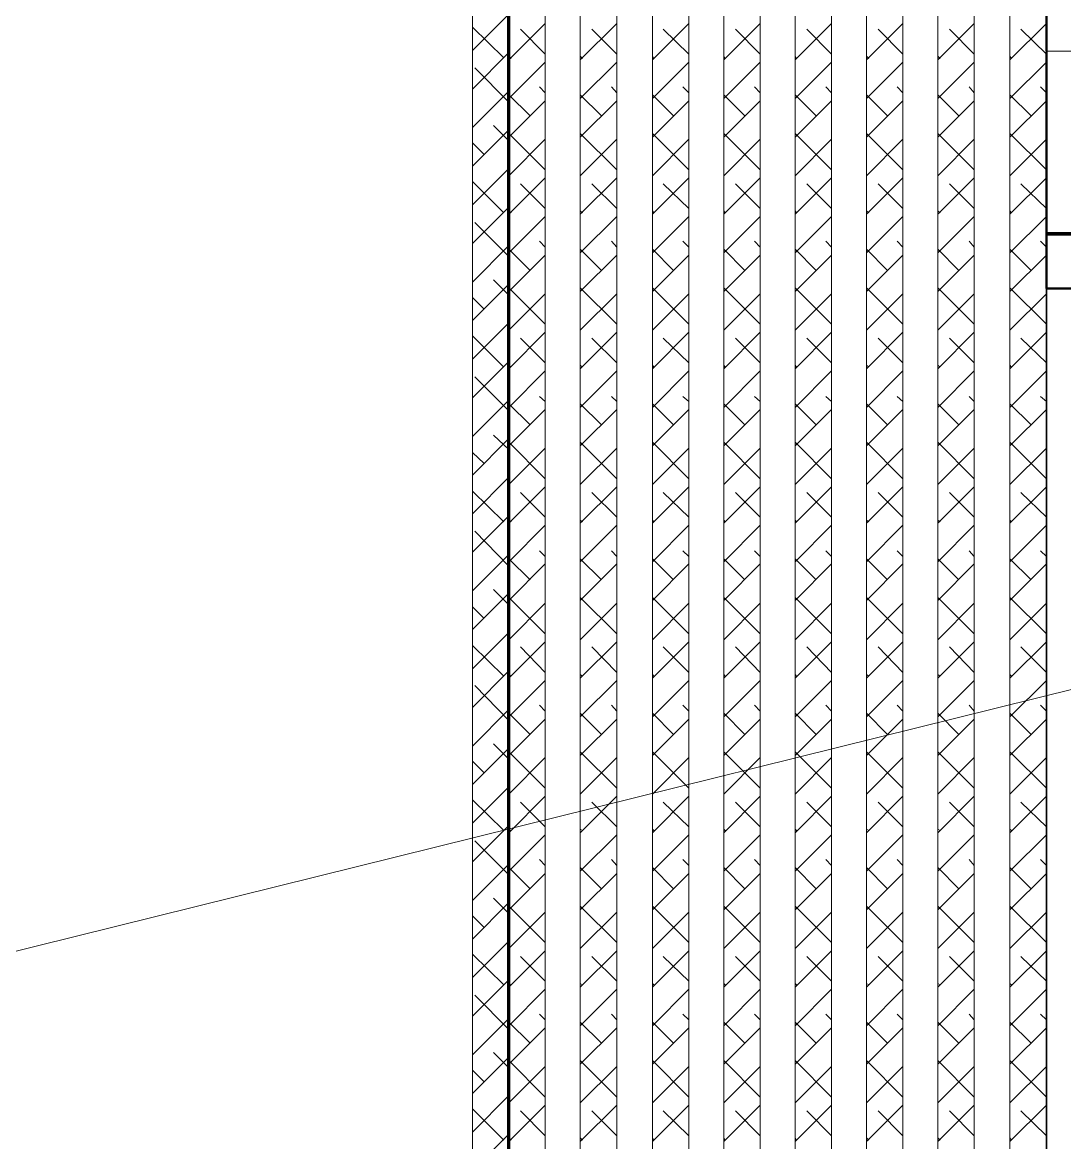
# Model space of a CAD drawing. Header units: inches. Extents: x 5 to 516, y -193 to 129.
# Drawn here: x 24.41 to 29.18, y -60.11 to -54.98 of the extents above; entities that cross this region are included whole.
import ezdxf

# ---------------------------------------------------------------- set-up
doc = ezdxf.new("R2010")
doc.units = ezdxf.units.IN
doc.header["$MEASUREMENT"] = 0
doc.layers.add('PDF4_Geometry', color=7, linetype='Continuous')

msp = doc.modelspace()

# ---------------------------------------------------------------- linework, layer by layer
at = {"layer": 'PDF4_Geometry', "lineweight": 70}
msp.add_lwpolyline([(26.6387467, -65.2863152), (26.6387467, -46.9696464)], dxfattribs=at)
at = {"layer": 'PDF4_Geometry', "lineweight": 15}
for points in [[(26.47208, -61.7863149), (26.47208, -47.0329805), (26.6387467, -47.0329805), (26.6387467, -61.7863149)], [(75.4320855, -55.1163179), (29.0987485, -55.1163179)], [(29.4220856, -57.9863132), (22.4554183, -59.7129801), (21.3587517, -59.7129801)]]:
    msp.add_lwpolyline(points, dxfattribs=at)
for points in [[(26.6387467, -64.7863186), (26.6387467, -47.0329839), (26.8054133, -47.0329839), (26.8054133, -64.7863186)], [(26.9654204, -64.7863186), (26.9654204, -47.0329839), (27.1320871, -47.0329839), (27.1320871, -64.7863186)], [(27.2954172, -64.7863186), (27.2954172, -47.0329839), (27.4620839, -47.0329839), (27.4620839, -64.7863186)], [(27.6220774, -64.7863186), (27.6220774, -47.0329839), (27.788744, -47.0329839), (27.788744, -64.7863186)], [(27.9487511, -64.7863186), (27.9487511, -47.0329839), (28.1154178, -47.0329839), (28.1154178, -64.7863186)], [(28.2754113, -64.7863186), (28.2754113, -47.0329839), (28.442078, -47.0329839), (28.442078, -64.7863186)], [(28.602085, -64.7863186), (28.602085, -47.0329839), (28.7687517, -47.0329839), (28.7687517, -64.7863186)], [(28.9320818, -64.7863186), (28.9320818, -47.0329839), (29.0987485, -47.0329839), (29.0987485, -64.7863186)]]:
    msp.add_lwpolyline(points, close=True, dxfattribs=at)
at = {"layer": 'PDF4_Geometry', "color": 8, "lineweight": 15, "true_color": 0x808080}
for points in [[(26.47208, -55.1129813), (26.6387467, -54.9463146)], [(26.6154177, -55.1463133), (26.4720843, -55.0063133)], [(26.6387467, -55.1563163), (26.8054133, -54.9896496)], [(26.9654204, -55.1563163), (27.1320871, -54.9896496)], [(27.2954172, -55.1563163), (27.4620839, -54.9896496)], [(27.6220774, -55.1563163), (27.788744, -54.9896496)], [(27.9487511, -55.1563163), (28.1154178, -54.9896496)], [(28.2754113, -55.1563163), (28.442078, -54.9896496)], [(28.602085, -55.1563163), (28.7687517, -54.9896496)], [(28.9320818, -55.1563163), (29.0987485, -54.9896496)], [(26.8054133, -55.1296507), (26.69208, -55.0163174)], [(27.1320871, -55.1296507), (27.0187537, -55.0163174)], [(27.4620839, -55.1296507), (27.3454172, -55.0163174)], [(27.788744, -55.1296507), (27.6754107, -55.0163174)], [(28.1154178, -55.1296507), (28.0020844, -55.0163174)], [(28.442078, -55.1296507), (28.3287446, -55.0163174)], [(28.7687517, -55.1296507), (28.6554184, -55.0163174)], [(29.0987485, -55.1296507), (28.9820818, -55.0163174)], [(26.47208, -55.2896442), (26.6387467, -55.1229775)], [(26.6487564, -55.1496499), (26.6387564, -55.1396499)], [(26.9754166, -55.1496499), (26.9654166, -55.1396499)], [(27.3020768, -55.1496499), (27.2954101, -55.1396499)], [(27.6287505, -55.1496499), (27.6220839, -55.1396499)], [(27.9554107, -55.1496499), (27.9487441, -55.1396499)], [(28.2854211, -55.1496499), (28.2754211, -55.1396499)], [(28.6120812, -55.1496499), (28.6020812, -55.1396499)], [(28.938755, -55.1496499), (28.9320883, -55.1396499)], [(26.6387467, -55.3496485), (26.48208, -55.1929819)], [(26.6387467, -55.3329792), (26.8054133, -55.1663125)], [(26.9654204, -55.3329792), (27.1320871, -55.1663125)], [(27.2954172, -55.3329792), (27.4620839, -55.1663125)], [(27.6220774, -55.3329792), (27.788744, -55.1663125)], [(27.9487511, -55.3329792), (28.1154178, -55.1663125)], [(28.2754113, -55.3329792), (28.442078, -55.1663125)], [(28.602085, -55.3329792), (28.7687517, -55.1663125)], [(28.9320818, -55.3329792), (29.0987485, -55.1663125)], [(26.47208, -55.4663139), (26.6387467, -55.2996472)], [(26.7354128, -55.4129827), (26.6387461, -55.316316)], [(26.8054133, -55.3063136), (26.7787467, -55.2796469)], [(27.0620865, -55.4129827), (26.9654199, -55.316316)], [(27.1320871, -55.3063136), (27.1087538, -55.2796469)], [(27.3920833, -55.4129827), (27.2954166, -55.316316)], [(27.4620839, -55.3063136), (27.4354172, -55.2796469)], [(27.7187435, -55.4129827), (27.6220768, -55.316316)], [(27.788744, -55.3063136), (27.7620774, -55.2796469)], [(28.0454172, -55.4129827), (27.9487506, -55.316316)], [(28.1154178, -55.3063136), (28.0887511, -55.2796469)], [(28.3720774, -55.4129827), (28.2754107, -55.316316)], [(28.442078, -55.3063136), (28.4154113, -55.2796469)], [(28.6987512, -55.4129827), (28.6020845, -55.316316)], [(28.7687517, -55.3063136), (28.7454184, -55.2796469)], [(29.0287479, -55.4129827), (28.9320813, -55.316316)], [(29.0987485, -55.3063136), (29.0720818, -55.2796469)], [(26.6387467, -55.5096488), (26.8054133, -55.3429821)], [(26.9654204, -55.5096488), (27.1320871, -55.3429821)], [(27.2954172, -55.5096488), (27.4620839, -55.3429821)], [(27.6220774, -55.5096488), (27.788744, -55.3429821)], [(27.9487511, -55.5096488), (28.1154178, -55.3429821)], [(28.2754113, -55.5096488), (28.442078, -55.3429821)], [(28.602085, -55.5096488), (28.7687517, -55.3429821)], [(28.9320818, -55.5096488), (29.0987485, -55.3429821)], [(26.6387467, -55.5263114), (26.5687467, -55.4563114)], [(26.47208, -55.6429835), (26.6387467, -55.4763168)], [(26.8054133, -55.6596461), (26.6387467, -55.4929794)], [(26.6387467, -55.6863185), (26.8054133, -55.5196518)], [(27.1320871, -55.6596461), (26.9654204, -55.4929794)], [(26.9654204, -55.6863185), (27.1320871, -55.5196518)], [(27.4620839, -55.6596461), (27.2954172, -55.4929794)], [(27.2954172, -55.6863185), (27.4620839, -55.5196518)], [(27.788744, -55.6596461), (27.6220774, -55.4929794)], [(27.6220774, -55.6863185), (27.788744, -55.5196518)], [(28.1154178, -55.6596461), (27.9487511, -55.4929794)], [(27.9487511, -55.6863185), (28.1154178, -55.5196518)], [(28.442078, -55.6596461), (28.2754113, -55.4929794)], [(28.2754113, -55.6863185), (28.442078, -55.5196518)], [(28.7687517, -55.6596461), (28.602085, -55.4929794)], [(28.602085, -55.6863185), (28.7687517, -55.5196518)], [(29.0987485, -55.6596461), (28.9320818, -55.4929794)], [(28.9320818, -55.6863185), (29.0987485, -55.5196518)], [(26.5254111, -55.5896456), (26.4720778, -55.5363122)], [(26.47208, -55.8196464), (26.6387467, -55.6529797)], [(26.6154177, -55.856315), (26.4720843, -55.7129816)], [(26.6387467, -55.8629814), (26.8054133, -55.6963147)], [(26.8054133, -55.8363158), (26.69208, -55.7229824)], [(26.9654204, -55.8629814), (27.1320871, -55.6963147)], [(27.1320871, -55.8363158), (27.0187537, -55.7229824)], [(27.2954172, -55.8629814), (27.4620839, -55.6963147)], [(27.4620839, -55.8363158), (27.3454172, -55.7229824)], [(27.6220774, -55.8629814), (27.788744, -55.6963147)], [(27.788744, -55.8363158), (27.6754107, -55.7229824)], [(27.9487511, -55.8629814), (28.1154178, -55.6963147)], [(28.1154178, -55.8363158), (28.0020844, -55.7229824)], [(28.2754113, -55.8629814), (28.442078, -55.6963147)], [(28.442078, -55.8363158), (28.3287446, -55.7229824)], [(28.602085, -55.8629814), (28.7687517, -55.6963147)], [(28.7687517, -55.8363158), (28.6554184, -55.7229824)], [(28.9320818, -55.8629814), (29.0987485, -55.6963147)], [(29.0987485, -55.8363158), (28.9820818, -55.7229824)], [(26.47208, -55.9963161), (26.6387467, -55.8296494)], [(26.6387467, -56.0396443), (26.8054133, -55.8729776)], [(26.6487564, -55.856315), (26.6387564, -55.846315)], [(26.9754166, -55.856315), (26.9654166, -55.846315)], [(26.9654204, -56.0396443), (27.1320871, -55.8729776)], [(27.3020768, -55.856315), (27.2954101, -55.846315)], [(27.2954172, -56.0396443), (27.4620839, -55.8729776)], [(27.6220774, -56.0396443), (27.788744, -55.8729776)], [(27.6287505, -55.856315), (27.6220839, -55.846315)], [(27.9554107, -55.856315), (27.9487441, -55.846315)], [(27.9487511, -56.0396443), (28.1154178, -55.8729776)], [(28.2754113, -56.0396443), (28.442078, -55.8729776)], [(28.2854211, -55.856315), (28.2754211, -55.846315)], [(28.6120812, -55.856315), (28.6020812, -55.846315)], [(28.602085, -56.0396443), (28.7687517, -55.8729776)], [(28.9320818, -56.0396443), (29.0987485, -55.8729776)], [(28.938755, -55.856315), (28.9320883, -55.846315)], [(26.6387467, -56.0563136), (26.48208, -55.899647)], [(26.47208, -56.172979), (26.6387467, -56.0063123)], [(26.7354128, -56.1196478), (26.6387461, -56.0229811)], [(26.8054133, -56.0129787), (26.7787467, -55.986312)], [(27.0620865, -56.1196478), (26.9654199, -56.0229811)], [(27.1320871, -56.0129787), (27.1087538, -55.986312)], [(27.3920833, -56.1196478), (27.2954166, -56.0229811)], [(27.4620839, -56.0129787), (27.4354172, -55.986312)], [(27.7187435, -56.1196478), (27.6220768, -56.0229811)], [(27.788744, -56.0129787), (27.7620774, -55.986312)], [(28.0454172, -56.1196478), (27.9487506, -56.0229811)], [(28.1154178, -56.0129787), (28.0887511, -55.986312)], [(28.3720774, -56.1196478), (28.2754107, -56.0229811)], [(28.442078, -56.0129787), (28.4154113, -55.986312)], [(28.6987512, -56.1196478), (28.6020845, -56.0229811)], [(28.7687517, -56.0129787), (28.7454184, -55.986312)], [(29.0287479, -56.1196478), (28.9320813, -56.0229811)], [(29.0987485, -56.0129787), (29.0720818, -55.986312)], [(26.6387467, -56.2163139), (26.8054133, -56.0496472)], [(26.9654204, -56.2163139), (27.1320871, -56.0496472)], [(27.2954172, -56.2163139), (27.4620839, -56.0496472)], [(27.6220774, -56.2163139), (27.788744, -56.0496472)], [(27.9487511, -56.2163139), (28.1154178, -56.0496472)], [(28.2754113, -56.2163139), (28.442078, -56.0496472)], [(28.602085, -56.2163139), (28.7687517, -56.0496472)], [(28.9320818, -56.2163139), (29.0987485, -56.0496472)], [(26.47208, -56.3496486), (26.6387467, -56.1829819)], [(26.6387467, -56.2329833), (26.5687467, -56.1629833)], [(26.8054133, -56.366318), (26.6387467, -56.1996513)], [(26.6387467, -56.3929836), (26.8054133, -56.2263169)], [(27.1320871, -56.366318), (26.9654204, -56.1996513)], [(26.9654204, -56.3929836), (27.1320871, -56.2263169)], [(27.4620839, -56.366318), (27.2954172, -56.1996513)], [(27.2954172, -56.3929836), (27.4620839, -56.2263169)], [(27.788744, -56.366318), (27.6220774, -56.1996513)], [(27.6220774, -56.3929836), (27.788744, -56.2263169)], [(28.1154178, -56.366318), (27.9487511, -56.1996513)], [(27.9487511, -56.3929836), (28.1154178, -56.2263169)], [(28.442078, -56.366318), (28.2754113, -56.1996513)], [(28.2754113, -56.3929836), (28.442078, -56.2263169)], [(28.7687517, -56.366318), (28.602085, -56.1996513)], [(28.602085, -56.3929836), (28.7687517, -56.2263169)], [(29.0987485, -56.366318), (28.9320818, -56.1996513)], [(28.9320818, -56.3929836), (29.0987485, -56.2263169)], [(26.5254111, -56.2963175), (26.4720778, -56.2429841)], [(26.47208, -56.5263115), (26.6387467, -56.3596448)], [(26.6154177, -56.5629801), (26.4720843, -56.4196467)], [(26.6387467, -56.5696465), (26.8054133, -56.4029798)], [(26.8054133, -56.5429809), (26.69208, -56.4296475)], [(26.9654204, -56.5696465), (27.1320871, -56.4029798)], [(27.1320871, -56.5429809), (27.0187537, -56.4296475)], [(27.2954172, -56.5696465), (27.4620839, -56.4029798)], [(27.4620839, -56.5429809), (27.3454172, -56.4296475)], [(27.6220774, -56.5696465), (27.788744, -56.4029798)], [(27.788744, -56.5429809), (27.6754107, -56.4296475)], [(27.9487511, -56.5696465), (28.1154178, -56.4029798)], [(28.1154178, -56.5429809), (28.0020844, -56.4296475)], [(28.2754113, -56.5696465), (28.442078, -56.4029798)], [(28.442078, -56.5429809), (28.3287446, -56.4296475)], [(28.602085, -56.5696465), (28.7687517, -56.4029798)], [(28.7687517, -56.5429809), (28.6554184, -56.4296475)], [(28.9320818, -56.5696465), (29.0987485, -56.4029798)], [(29.0987485, -56.5429809), (28.9820818, -56.4296475)], [(26.47208, -56.7029812), (26.6387467, -56.5363145)], [(26.6387467, -56.7463161), (26.8054133, -56.5796495)], [(26.6487564, -56.5629801), (26.6387564, -56.5529801)], [(26.9754166, -56.5629801), (26.9654166, -56.5529801)], [(26.9654204, -56.7463161), (27.1320871, -56.5796495)], [(27.3020768, -56.5629801), (27.2954101, -56.5529801)], [(27.2954172, -56.7463161), (27.4620839, -56.5796495)], [(27.6220774, -56.7463161), (27.788744, -56.5796495)], [(27.6287505, -56.5629801), (27.6220839, -56.5529801)], [(27.9554107, -56.5629801), (27.9487441, -56.5529801)], [(27.9487511, -56.7463161), (28.1154178, -56.5796495)], [(28.2754113, -56.7463161), (28.442078, -56.5796495)], [(28.2854211, -56.5629801), (28.2754211, -56.5529801)], [(28.6120812, -56.5629801), (28.6020812, -56.5529801)], [(28.602085, -56.7463161), (28.7687517, -56.5796495)], [(28.9320818, -56.7463161), (29.0987485, -56.5796495)], [(28.938755, -56.5629801), (28.9320883, -56.5529801)], [(26.6387467, -56.7629787), (26.48208, -56.6063121)], [(26.8054133, -56.7196505), (26.7787467, -56.6963172)], [(27.1320871, -56.7196505), (27.1087538, -56.6963172)], [(27.4620839, -56.7196505), (27.4354172, -56.6963172)], [(27.788744, -56.7196505), (27.7620774, -56.6963172)], [(28.1154178, -56.7196505), (28.0887511, -56.6963172)], [(28.442078, -56.7196505), (28.4154113, -56.6963172)], [(28.7687517, -56.7196505), (28.7454184, -56.6963172)], [(29.0987485, -56.7196505), (29.0720818, -56.6963172)], [(26.47208, -56.8796508), (26.6387467, -56.7129842)], [(26.7354128, -56.8263129), (26.6387461, -56.7296462)], [(27.0620865, -56.8263129), (26.9654199, -56.7296462)], [(27.3920833, -56.8263129), (27.2954166, -56.7296462)], [(27.7187435, -56.8263129), (27.6220768, -56.7296462)], [(28.0454172, -56.8263129), (27.9487506, -56.7296462)], [(28.3720774, -56.8263129), (28.2754107, -56.7296462)], [(28.6987512, -56.8263129), (28.6020845, -56.7296462)], [(29.0287479, -56.8263129), (28.9320813, -56.7296462)], [(26.6387467, -56.922979), (26.8054133, -56.7563123)], [(26.9654204, -56.922979), (27.1320871, -56.7563123)], [(27.2954172, -56.922979), (27.4620839, -56.7563123)], [(27.6220774, -56.922979), (27.788744, -56.7563123)], [(27.9487511, -56.922979), (28.1154178, -56.7563123)], [(28.2754113, -56.922979), (28.442078, -56.7563123)], [(28.602085, -56.922979), (28.7687517, -56.7563123)], [(28.9320818, -56.922979), (29.0987485, -56.7563123)], [(26.47208, -57.0563137), (26.6387467, -56.889647)], [(26.6387467, -56.9396484), (26.5687467, -56.8729817)], [(26.5254111, -57.0029825), (26.4720778, -56.9529825)], [(26.8054133, -57.0729831), (26.6387467, -56.9063164)], [(26.6387467, -57.0996487), (26.8054133, -56.932982)], [(27.1320871, -57.0729831), (26.9654204, -56.9063164)], [(26.9654204, -57.0996487), (27.1320871, -56.932982)], [(27.4620839, -57.0729831), (27.2954172, -56.9063164)], [(27.2954172, -57.0996487), (27.4620839, -56.932982)], [(27.788744, -57.0729831), (27.6220774, -56.9063164)], [(27.6220774, -57.0996487), (27.788744, -56.932982)], [(28.1154178, -57.0729831), (27.9487511, -56.9063164)], [(27.9487511, -57.0996487), (28.1154178, -56.932982)], [(28.442078, -57.0729831), (28.2754113, -56.9063164)], [(28.2754113, -57.0996487), (28.442078, -56.932982)], [(28.7687517, -57.0729831), (28.602085, -56.9063164)], [(28.602085, -57.0996487), (28.7687517, -56.932982)], [(29.0987485, -57.0729831), (28.9320818, -56.9063164)], [(28.9320818, -57.0996487), (29.0987485, -56.932982)], [(26.47208, -57.2329834), (26.6387467, -57.0663167)], [(26.6387467, -57.2763116), (26.8054133, -57.1096449)], [(26.9654204, -57.2763116), (27.1320871, -57.1096449)], [(27.2954172, -57.2763116), (27.4620839, -57.1096449)], [(27.6220774, -57.2763116), (27.788744, -57.1096449)], [(27.9487511, -57.2763116), (28.1154178, -57.1096449)], [(28.2754113, -57.2763116), (28.442078, -57.1096449)], [(28.602085, -57.2763116), (28.7687517, -57.1096449)], [(28.9320818, -57.2763116), (29.0987485, -57.1096449)], [(26.6154177, -57.269652), (26.4720843, -57.1296519)], [(26.8054133, -57.249646), (26.69208, -57.1363126)], [(27.1320871, -57.249646), (27.0187537, -57.1363126)], [(27.4620839, -57.249646), (27.3454172, -57.1363126)], [(27.788744, -57.249646), (27.6754107, -57.1363126)], [(28.1154178, -57.249646), (28.0020844, -57.1363126)], [(28.442078, -57.249646), (28.3287446, -57.1363126)], [(28.7687517, -57.249646), (28.6554184, -57.1363126)], [(29.0987485, -57.249646), (28.9820818, -57.1363126)], [(26.47208, -57.4096463), (26.6387467, -57.2429796)], [(26.6487564, -57.269652), (26.6387564, -57.2629853)], [(26.9754166, -57.269652), (26.9654166, -57.2629853)], [(27.3020768, -57.269652), (27.2954101, -57.2629853)], [(27.6287505, -57.269652), (27.6220839, -57.2629853)], [(27.9554107, -57.269652), (27.9487441, -57.2629853)], [(28.2854211, -57.269652), (28.2754211, -57.2629853)], [(28.6120812, -57.269652), (28.6020812, -57.2629853)], [(28.938755, -57.269652), (28.9320883, -57.2629853)], [(26.6387467, -57.4729804), (26.48208, -57.3129804)], [(26.6387467, -57.4529812), (26.8054133, -57.2863145)], [(26.9654204, -57.4529812), (27.1320871, -57.2863145)], [(27.2954172, -57.4529812), (27.4620839, -57.2863145)], [(27.6220774, -57.4529812), (27.788744, -57.2863145)], [(27.9487511, -57.4529812), (28.1154178, -57.2863145)], [(28.2754113, -57.4529812), (28.442078, -57.2863145)], [(28.602085, -57.4529812), (28.7687517, -57.2863145)], [(28.9320818, -57.4529812), (29.0987485, -57.2863145)], [(26.8054133, -57.4296455), (26.7787467, -57.4029788)], [(27.1320871, -57.4296455), (27.1087538, -57.4029788)], [(27.4620839, -57.4296455), (27.4354172, -57.4029788)], [(27.788744, -57.4296455), (27.7620774, -57.4029788)], [(28.1154178, -57.4296455), (28.0887511, -57.4029788)], [(28.442078, -57.4296455), (28.4154113, -57.4029788)], [(28.7687517, -57.4296455), (28.7454184, -57.4029788)], [(29.0987485, -57.4296455), (29.0720818, -57.4029788)], [(26.47208, -57.5863159), (26.6387467, -57.4196492)], [(26.7354128, -57.5363146), (26.6387461, -57.4396479)], [(26.6387467, -57.6296509), (26.8054133, -57.4629842)], [(27.0620865, -57.5363146), (26.9654199, -57.4396479)], [(26.9654204, -57.6296509), (27.1320871, -57.4629842)], [(27.3920833, -57.5363146), (27.2954166, -57.4396479)], [(27.2954172, -57.6296509), (27.4620839, -57.4629842)], [(27.7187435, -57.5363146), (27.6220768, -57.4396479)], [(27.6220774, -57.6296509), (27.788744, -57.4629842)], [(28.0454172, -57.5363146), (27.9487506, -57.4396479)], [(27.9487511, -57.6296509), (28.1154178, -57.4629842)], [(28.3720774, -57.5363146), (28.2754107, -57.4396479)], [(28.2754113, -57.6296509), (28.442078, -57.4629842)], [(28.6987512, -57.5363146), (28.6020845, -57.4396479)], [(28.602085, -57.6296509), (28.7687517, -57.4629842)], [(29.0287479, -57.5363146), (28.9320813, -57.4396479)], [(28.9320818, -57.6296509), (29.0987485, -57.4629842)], [(26.47208, -57.7629788), (26.6387467, -57.5963121)], [(26.6387467, -57.6496501), (26.5687467, -57.5796501)], [(26.8054133, -57.7829848), (26.6387467, -57.6163181)], [(27.1320871, -57.7829848), (26.9654204, -57.6163181)], [(27.4620839, -57.7829848), (27.2954172, -57.6163181)], [(27.788744, -57.7829848), (27.6220774, -57.6163181)], [(28.1154178, -57.7829848), (27.9487511, -57.6163181)], [(28.442078, -57.7829848), (28.2754113, -57.6163181)], [(28.7687517, -57.7829848), (28.602085, -57.6163181)], [(29.0987485, -57.7829848), (28.9320818, -57.6163181)], [(26.5254111, -57.7129842), (26.4720778, -57.6596509)], [(26.6387467, -57.8096504), (26.8054133, -57.6429837)], [(26.9654204, -57.8096504), (27.1320871, -57.6429837)], [(27.2954172, -57.8096504), (27.4620839, -57.6429837)], [(27.6220774, -57.8096504), (27.788744, -57.6429837)], [(27.9487511, -57.8096504), (28.1154178, -57.6429837)], [(28.2754113, -57.8096504), (28.442078, -57.6429837)], [(28.602085, -57.8096504), (28.7687517, -57.6429837)], [(28.9320818, -57.8096504), (29.0987485, -57.6429837)], [(26.47208, -57.9429783), (26.6387467, -57.7763116)], [(26.6387467, -57.9863132), (26.8054133, -57.8196466)], [(26.9654204, -57.9863132), (27.1320871, -57.8196466)], [(27.2954172, -57.9863132), (27.4620839, -57.8196466)], [(27.6220774, -57.9863132), (27.788744, -57.8196466)], [(27.9487511, -57.9863132), (28.1154178, -57.8196466)], [(28.2754113, -57.9863132), (28.442078, -57.8196466)], [(28.602085, -57.9863132), (28.7687517, -57.8196466)], [(28.9320818, -57.9863132), (29.0987485, -57.8196466)], [(26.6154177, -57.976317), (26.4720843, -57.836317)], [(26.8054133, -57.9596477), (26.69208, -57.842981)], [(27.1320871, -57.9596477), (27.0187537, -57.842981)], [(27.4620839, -57.9596477), (27.3454172, -57.842981)], [(27.788744, -57.9596477), (27.6754107, -57.842981)], [(28.1154178, -57.9596477), (28.0020844, -57.842981)], [(28.442078, -57.9596477), (28.3287446, -57.842981)], [(28.7687517, -57.9596477), (28.6554184, -57.842981)], [(29.0987485, -57.9596477), (28.9820818, -57.842981)], [(26.47208, -58.1196479), (26.6387467, -57.9529813)], [(26.6487564, -57.976317), (26.6387564, -57.9696504)], [(26.9754166, -57.976317), (26.9654166, -57.9696504)], [(27.3020768, -57.976317), (27.2954101, -57.9696504)], [(27.6287505, -57.976317), (27.6220839, -57.9696504)], [(27.9554107, -57.976317), (27.9487441, -57.9696504)], [(28.2854211, -57.976317), (28.2754211, -57.9696504)], [(28.6120812, -57.976317), (28.6020812, -57.9696504)], [(28.938755, -57.976317), (28.9320883, -57.9696504)], [(26.6387467, -58.1796455), (26.48208, -58.0196455)], [(26.6387467, -58.1629829), (26.8054133, -57.9963162)], [(26.9654204, -58.1629829), (27.1320871, -57.9963162)], [(27.2954172, -58.1629829), (27.4620839, -57.9963162)], [(27.6220774, -58.1629829), (27.788744, -57.9963162)], [(27.9487511, -58.1629829), (28.1154178, -57.9963162)], [(28.2754113, -58.1629829), (28.442078, -57.9963162)], [(28.602085, -58.1629829), (28.7687517, -57.9963162)], [(28.9320818, -58.1629829), (29.0987485, -57.9963162)], [(26.47208, -58.2963176), (26.6387467, -58.1296509)], [(26.8054133, -58.1363173), (26.7787467, -58.1096507)], [(27.1320871, -58.1363173), (27.1087538, -58.1096507)], [(27.4620839, -58.1363173), (27.4354172, -58.1096507)], [(27.788744, -58.1363173), (27.7620774, -58.1096507)], [(28.1154178, -58.1363173), (28.0887511, -58.1096507)], [(28.442078, -58.1363173), (28.4154113, -58.1096507)], [(28.7687517, -58.1363173), (28.7454184, -58.1096507)], [(29.0987485, -58.1363173), (29.0720818, -58.1096507)], [(26.7354128, -58.2429797), (26.6387461, -58.146313)], [(26.6387467, -58.3396458), (26.8054133, -58.1729791)], [(27.0620865, -58.2429797), (26.9654199, -58.146313)], [(26.9654204, -58.3396458), (27.1320871, -58.1729791)], [(27.3920833, -58.2429797), (27.2954166, -58.146313)], [(27.2954172, -58.3396458), (27.4620839, -58.1729791)], [(27.7187435, -58.2429797), (27.6220768, -58.146313)], [(27.6220774, -58.3396458), (27.788744, -58.1729791)], [(28.0454172, -58.2429797), (27.9487506, -58.146313)], [(27.9487511, -58.3396458), (28.1154178, -58.1729791)], [(28.3720774, -58.2429797), (28.2754107, -58.146313)], [(28.2754113, -58.3396458), (28.442078, -58.1729791)], [(28.6987512, -58.2429797), (28.6020845, -58.146313)], [(28.602085, -58.3396458), (28.7687517, -58.1729791)], [(29.0287479, -58.2429797), (28.9320813, -58.146313)], [(28.9320818, -58.3396458), (29.0987485, -58.1729791)], [(26.6387467, -58.3563152), (26.5687467, -58.2863152)], [(26.47208, -58.4729805), (26.6387467, -58.3063138)], [(26.8054133, -58.4896499), (26.6387467, -58.3229832)], [(27.1320871, -58.4896499), (26.9654204, -58.3229832)], [(27.4620839, -58.4896499), (27.2954172, -58.3229832)], [(27.788744, -58.4896499), (27.6220774, -58.3229832)], [(28.1154178, -58.4896499), (27.9487511, -58.3229832)], [(28.442078, -58.4896499), (28.2754113, -58.3229832)], [(28.7687517, -58.4896499), (28.602085, -58.3229832)], [(29.0987485, -58.4896499), (28.9320818, -58.3229832)], [(26.5254111, -58.4196493), (26.4720778, -58.366316)], [(26.6387467, -58.5163155), (26.8054133, -58.3496488)], [(26.9654204, -58.5163155), (27.1320871, -58.3496488)], [(27.2954172, -58.5163155), (27.4620839, -58.3496488)], [(27.6220774, -58.5163155), (27.788744, -58.3496488)], [(27.9487511, -58.5163155), (28.1154178, -58.3496488)], [(28.2754113, -58.5163155), (28.442078, -58.3496488)], [(28.602085, -58.5163155), (28.7687517, -58.3496488)], [(28.9320818, -58.5163155), (29.0987485, -58.3496488)], [(26.47208, -58.6496502), (26.6387467, -58.4829835)], [(26.6154177, -58.6829821), (26.4720843, -58.5429821)], [(26.6387467, -58.6929783), (26.8054133, -58.5263117)], [(26.9654204, -58.6929783), (27.1320871, -58.5263117)], [(27.2954172, -58.6929783), (27.4620839, -58.5263117)], [(27.6220774, -58.6929783), (27.788744, -58.5263117)], [(27.9487511, -58.6929783), (28.1154178, -58.5263117)], [(28.2754113, -58.6929783), (28.442078, -58.5263117)], [(28.602085, -58.6929783), (28.7687517, -58.5263117)], [(28.9320818, -58.6929783), (29.0987485, -58.5263117)], [(26.8054133, -58.6663128), (26.69208, -58.5529794)], [(27.1320871, -58.6663128), (27.0187537, -58.5529794)], [(27.4620839, -58.6663128), (27.3454172, -58.5529794)], [(27.788744, -58.6663128), (27.6754107, -58.5529794)], [(28.1154178, -58.6663128), (28.0020844, -58.5529794)], [(28.442078, -58.6663128), (28.3287446, -58.5529794)], [(28.7687517, -58.6663128), (28.6554184, -58.5529794)], [(29.0987485, -58.6663128), (28.9820818, -58.5529794)], [(26.47208, -58.826313), (26.6387467, -58.6596464)], [(26.6487564, -58.6829821), (26.6387564, -58.6763155)], [(26.9754166, -58.6829821), (26.9654166, -58.6763155)], [(27.3020768, -58.6829821), (27.2954101, -58.6763155)], [(27.6287505, -58.6829821), (27.6220839, -58.6763155)], [(27.9554107, -58.6829821), (27.9487441, -58.6763155)], [(28.2854211, -58.6829821), (28.2754211, -58.6763155)], [(28.6120812, -58.6829821), (28.6020812, -58.6763155)], [(28.938755, -58.6829821), (28.9320883, -58.6763155)], [(26.6387467, -58.8863174), (26.48208, -58.7296507)], [(26.6387467, -58.869648), (26.8054133, -58.7029813)], [(26.9654204, -58.869648), (27.1320871, -58.7029813)], [(27.2954172, -58.869648), (27.4620839, -58.7029813)], [(27.6220774, -58.869648), (27.788744, -58.7029813)], [(27.9487511, -58.869648), (28.1154178, -58.7029813)], [(28.2754113, -58.869648), (28.442078, -58.7029813)], [(28.602085, -58.869648), (28.7687517, -58.7029813)], [(28.9320818, -58.869648), (29.0987485, -58.7029813)], [(26.47208, -59.0029827), (26.6387467, -58.836316)], [(26.7354128, -58.9496515), (26.6387461, -58.8529849)], [(26.8054133, -58.8429824), (26.7787467, -58.8163158)], [(27.0620865, -58.9496515), (26.9654199, -58.8529849)], [(27.1320871, -58.8429824), (27.1087538, -58.8163158)], [(27.3920833, -58.9496515), (27.2954166, -58.8529849)], [(27.4620839, -58.8429824), (27.4354172, -58.8163158)], [(27.7187435, -58.9496515), (27.6220768, -58.8529849)], [(27.788744, -58.8429824), (27.7620774, -58.8163158)], [(28.0454172, -58.9496515), (27.9487506, -58.8529849)], [(28.1154178, -58.8429824), (28.0887511, -58.8163158)], [(28.3720774, -58.9496515), (28.2754107, -58.8529849)], [(28.442078, -58.8429824), (28.4154113, -58.8163158)], [(28.6987512, -58.9496515), (28.6020845, -58.8529849)], [(28.7687517, -58.8429824), (28.7454184, -58.8163158)], [(29.0287479, -58.9496515), (28.9320813, -58.8529849)], [(29.0987485, -58.8429824), (29.0720818, -58.8163158)], [(26.6387467, -59.0463177), (26.8054133, -58.879651)], [(26.9654204, -59.0463177), (27.1320871, -58.879651)], [(27.2954172, -59.0463177), (27.4620839, -58.879651)], [(27.6220774, -59.0463177), (27.788744, -58.879651)], [(27.9487511, -59.0463177), (28.1154178, -58.879651)], [(28.2754113, -59.0463177), (28.442078, -58.879651)], [(28.602085, -59.0463177), (28.7687517, -58.879651)], [(28.9320818, -59.0463177), (29.0987485, -58.879651)], [(26.6387467, -59.0629803), (26.5687467, -58.9929803)], [(26.47208, -59.1796456), (26.6387467, -59.0129789)], [(26.8054133, -59.196315), (26.6387467, -59.0296483)], [(26.6387467, -59.2229806), (26.8054133, -59.0563139)], [(27.1320871, -59.196315), (26.9654204, -59.0296483)], [(26.9654204, -59.2229806), (27.1320871, -59.0563139)], [(27.4620839, -59.196315), (27.2954172, -59.0296483)], [(27.2954172, -59.2229806), (27.4620839, -59.0563139)], [(27.788744, -59.196315), (27.6220774, -59.0296483)], [(27.6220774, -59.2229806), (27.788744, -59.0563139)], [(28.1154178, -59.196315), (27.9487511, -59.0296483)], [(27.9487511, -59.2229806), (28.1154178, -59.0563139)], [(28.442078, -59.196315), (28.2754113, -59.0296483)], [(28.2754113, -59.2229806), (28.442078, -59.0563139)], [(28.7687517, -59.196315), (28.602085, -59.0296483)], [(28.602085, -59.2229806), (28.7687517, -59.0563139)], [(29.0987485, -59.196315), (28.9320818, -59.0296483)], [(28.9320818, -59.2229806), (29.0987485, -59.0563139)], [(26.5254111, -59.1263144), (26.4720778, -59.0729811)], [(26.47208, -59.3563153), (26.6387467, -59.1896486)], [(26.6154177, -59.3896472), (26.4720843, -59.2496472)], [(26.6387467, -59.3996502), (26.8054133, -59.2329835)], [(26.8054133, -59.3729779), (26.69208, -59.2596445)], [(26.9654204, -59.3996502), (27.1320871, -59.2329835)], [(27.1320871, -59.3729779), (27.0187537, -59.2596445)], [(27.2954172, -59.3996502), (27.4620839, -59.2329835)], [(27.4620839, -59.3729779), (27.3454172, -59.2596445)], [(27.6220774, -59.3996502), (27.788744, -59.2329835)], [(27.788744, -59.3729779), (27.6754107, -59.2596445)], [(27.9487511, -59.3996502), (28.1154178, -59.2329835)], [(28.1154178, -59.3729779), (28.0020844, -59.2596445)], [(28.2754113, -59.3996502), (28.442078, -59.2329835)], [(28.442078, -59.3729779), (28.3287446, -59.2596445)], [(28.602085, -59.3996502), (28.7687517, -59.2329835)], [(28.7687517, -59.3729779), (28.6554184, -59.2596445)], [(28.9320818, -59.3996502), (29.0987485, -59.2329835)], [(29.0987485, -59.3729779), (28.9820818, -59.2596445)], [(26.47208, -59.5329849), (26.6387467, -59.3663182)], [(26.6387467, -59.5763131), (26.8054133, -59.4096464)], [(26.6487564, -59.3896472), (26.6387564, -59.3829806)], [(26.9754166, -59.3896472), (26.9654166, -59.3829806)], [(26.9654204, -59.5763131), (27.1320871, -59.4096464)], [(27.3020768, -59.3896472), (27.2954101, -59.3829806)], [(27.2954172, -59.5763131), (27.4620839, -59.4096464)], [(27.6220774, -59.5763131), (27.788744, -59.4096464)], [(27.6287505, -59.3896472), (27.6220839, -59.3829806)], [(27.9554107, -59.3896472), (27.9487441, -59.3829806)], [(27.9487511, -59.5763131), (28.1154178, -59.4096464)], [(28.2754113, -59.5763131), (28.442078, -59.4096464)], [(28.2854211, -59.3896472), (28.2754211, -59.3829806)], [(28.6120812, -59.3896472), (28.6020812, -59.3829806)], [(28.602085, -59.5763131), (28.7687517, -59.4096464)], [(28.9320818, -59.5763131), (29.0987485, -59.4096464)], [(28.938755, -59.3896472), (28.9320883, -59.3829806)], [(26.6387467, -59.5929825), (26.48208, -59.4363158)], [(26.47208, -59.7096478), (26.6387467, -59.5429811)], [(26.7354128, -59.6563166), (26.6387461, -59.55965)], [(26.8054133, -59.5496475), (26.7787467, -59.5229809)], [(27.0620865, -59.6563166), (26.9654199, -59.55965)], [(27.1320871, -59.5496475), (27.1087538, -59.5229809)], [(27.3920833, -59.6563166), (27.2954166, -59.55965)], [(27.4620839, -59.5496475), (27.4354172, -59.5229809)], [(27.7187435, -59.6563166), (27.6220768, -59.55965)], [(27.788744, -59.5496475), (27.7620774, -59.5229809)], [(28.0454172, -59.6563166), (27.9487506, -59.55965)], [(28.1154178, -59.5496475), (28.0887511, -59.5229809)], [(28.3720774, -59.6563166), (28.2754107, -59.55965)], [(28.442078, -59.5496475), (28.4154113, -59.5229809)], [(28.6987512, -59.6563166), (28.6020845, -59.55965)], [(28.7687517, -59.5496475), (28.7454184, -59.5229809)], [(29.0287479, -59.6563166), (28.9320813, -59.55965)], [(29.0987485, -59.5496475), (29.0720818, -59.5229809)], [(26.6387467, -59.7529828), (26.8054133, -59.5863161)], [(26.9654204, -59.7529828), (27.1320871, -59.5863161)], [(27.2954172, -59.7529828), (27.4620839, -59.5863161)], [(27.6220774, -59.7529828), (27.788744, -59.5863161)], [(27.9487511, -59.7529828), (28.1154178, -59.5863161)], [(28.2754113, -59.7529828), (28.442078, -59.5863161)], [(28.602085, -59.7529828), (28.7687517, -59.5863161)], [(28.9320818, -59.7529828), (29.0987485, -59.5863161)], [(26.47208, -59.8863175), (26.6387467, -59.7196508)], [(26.6387467, -59.7696522), (26.5687467, -59.6996521)], [(26.8054133, -59.9029801), (26.6387467, -59.7363134)], [(26.6387467, -59.9296457), (26.8054133, -59.762979)], [(27.1320871, -59.9029801), (26.9654204, -59.7363134)], [(26.9654204, -59.9296457), (27.1320871, -59.762979)], [(27.4620839, -59.9029801), (27.2954172, -59.7363134)], [(27.2954172, -59.9296457), (27.4620839, -59.762979)], [(27.788744, -59.9029801), (27.6220774, -59.7363134)], [(27.6220774, -59.9296457), (27.788744, -59.762979)], [(28.1154178, -59.9029801), (27.9487511, -59.7363134)], [(27.9487511, -59.9296457), (28.1154178, -59.762979)], [(28.442078, -59.9029801), (28.2754113, -59.7363134)], [(28.2754113, -59.9296457), (28.442078, -59.762979)], [(28.7687517, -59.9029801), (28.602085, -59.7363134)], [(28.602085, -59.9296457), (28.7687517, -59.762979)], [(29.0987485, -59.9029801), (28.9320818, -59.7363134)], [(28.9320818, -59.9296457), (29.0987485, -59.762979)], [(26.5254111, -59.8329795), (26.4720778, -59.7796462)], [(26.47208, -60.0629804), (26.6387467, -59.8963137)], [(26.6154177, -60.0996489), (26.4720843, -59.9563156)], [(26.6387467, -60.1063153), (26.8054133, -59.9396486)], [(26.8054133, -60.0796497), (26.69208, -59.9663164)], [(26.9654204, -60.1063153), (27.1320871, -59.9396486)], [(27.1320871, -60.0796497), (27.0187537, -59.9663164)], [(27.2954172, -60.1063153), (27.4620839, -59.9396486)], [(27.4620839, -60.0796497), (27.3454172, -59.9663164)], [(27.6220774, -60.1063153), (27.788744, -59.9396486)], [(27.788744, -60.0796497), (27.6754107, -59.9663164)], [(27.9487511, -60.1063153), (28.1154178, -59.9396486)], [(28.1154178, -60.0796497), (28.0020844, -59.9663164)], [(28.2754113, -60.1063153), (28.442078, -59.9396486)], [(28.442078, -60.0796497), (28.3287446, -59.9663164)], [(28.602085, -60.1063153), (28.7687517, -59.9396486)], [(28.7687517, -60.0796497), (28.6554184, -59.9663164)], [(28.9320818, -60.1063153), (29.0987485, -59.9396486)], [(29.0987485, -60.0796497), (28.9820818, -59.9663164)], [(26.47208, -60.23965), (26.6387467, -60.0729833)], [(26.6487564, -60.0996489), (26.6387564, -60.0896489)], [(26.9754166, -60.0996489), (26.9654166, -60.0896489)], [(27.3020768, -60.0996489), (27.2954101, -60.0896489)], [(27.6287505, -60.0996489), (27.6220839, -60.0896489)], [(27.9554107, -60.0996489), (27.9487441, -60.0896489)], [(28.2854211, -60.0996489), (28.2754211, -60.0896489)], [(28.6120812, -60.0996489), (28.6020812, -60.0896489)], [(28.938755, -60.0996489), (28.9320883, -60.0896489)]]:
    msp.add_lwpolyline(points, dxfattribs=at)
at = {"layer": 'PDF4_Geometry', "lineweight": 50}
for points in [[(29.0987485, -55.1163179), (29.0987485, -54.9496512), (75.5987522, -54.9496512), (75.5987522, -55.1163179), (75.4320855, -55.1163179), (75.4320855, -55.9529846)], [(29.0987485, -55.9529811), (29.0987485, -56.2029811), (38.0987492, -56.2029811), (38.0987492, -55.9529811), (75.4320855, -55.9529811), (29.0987485, -55.9529811), (29.0987485, -55.1196477)]]:
    msp.add_lwpolyline(points, dxfattribs=at)
at = {"layer": 'PDF4_Geometry', "lineweight": 70}
msp.add_lwpolyline([(29.0987485, -55.9529811), (75.4320855, -55.9529811)], close=True, dxfattribs=at)
at = {"layer": 'PDF4_Geometry', "lineweight": 35}
msp.add_lwpolyline([(29.0987485, -65.2863152), (29.0987485, -55.9529811)], dxfattribs=at)

doc.saveas('drawing.dxf')
